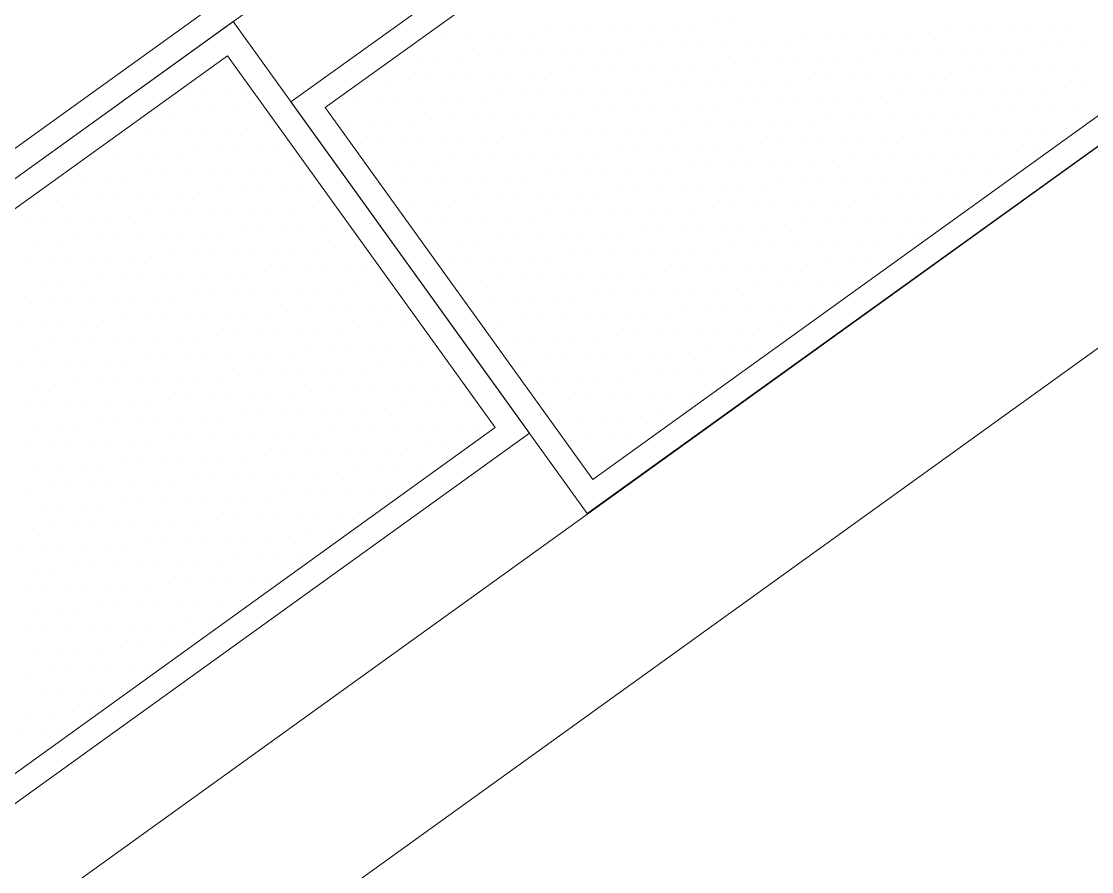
# Model space of a CAD drawing. Header units: centimetres. Extents: x -1487 to 7635, y -1892 to 2688.
# Drawn here: x 4031.5 to 4162.3, y 846.1 to 950 of the extents above; entities that cross this region are included whole.
import ezdxf

# ---------------------------------------------------------------- set-up
doc = ezdxf.new("R2010")
doc.units = ezdxf.units.CM
doc.layers.add('AA- arredo', color=8, linetype='Continuous', lineweight=18)

msp = doc.modelspace()

# ---------------------------------------------------------------- linework, layer by layer
at = {"layer": 'AA- arredo'}
for p, q in [((4263.2603, 1006.9256), (3913.2603, 754.9256)), ((4131.2623, 1006.9256), (3913.2603, 850.0278)), ((4136.398, 1006.9256), (3917.4477, 849.3453)), ((4157.1229, 1006.9256), (4064.4068, 940.1971)), ((4162.2586, 1006.9256), (4068.5942, 939.5146)), ((4100.624, 889.875), (4263.2603, 1006.9256)), ((4101.3065, 894.0624), (4258.1246, 1006.9256)), ((4263.2603, 982.2809), (3947.489, 754.9256)), ((4057.3349, 950.0232), (3917.4477, 849.3453)), ((4093.5521, 899.7011), (4057.3349, 950.0232)), ((4056.6524, 945.8358), (3921.6351, 848.6628)), ((4089.3647, 900.3836), (4056.6524, 945.8358)), ((4064.4068, 940.1971), (4100.624, 889.875)), ((4068.5942, 939.5146), (4101.3065, 894.0624)), ((3954.3474, 803.2106), (4089.3647, 900.3836)), ((3953.6649, 799.0232), (4093.5521, 899.7011))]:
    msp.add_line(p, q, dxfattribs=at)
at = {"layer": 'AA- arredo', "linetype": 'Continuous'}
for p, q in [((4113.5021, 949.6855), (4113.5021, 949.6855)), ((4115.9989, 949.8127), (4115.9989, 949.8127)), ((4118.4957, 949.9399), (4118.4957, 949.9399)), ((4088.5345, 948.4133), (4088.5345, 948.4133)), ((4091.0313, 948.5405), (4091.0313, 948.5405)), ((4093.528, 948.6677), (4093.528, 948.6677)), ((4096.0248, 948.7949), (4096.0248, 948.7949)), ((4098.5216, 948.9221), (4098.5216, 948.9221)), ((4101.0183, 949.0494), (4101.0183, 949.0494)), ((4103.5151, 949.1766), (4103.5151, 949.1766)), ((4106.0119, 949.3038), (4106.0119, 949.3038)), ((4108.5086, 949.431), (4108.5086, 949.431)), ((4111.0054, 949.5582), (4111.0054, 949.5582)), ((4137.3486, 948.3973), (4137.3486, 948.3973)), ((4139.8453, 948.5245), (4139.8453, 948.5245)), ((4142.3421, 948.6517), (4142.3421, 948.6517)), ((4144.8389, 948.779), (4144.8389, 948.779)), ((4147.3356, 948.9062), (4147.3356, 948.9062)), ((4149.8324, 949.0334), (4149.8324, 949.0334)), ((4152.3292, 949.1606), (4152.3292, 949.1606)), ((4154.8259, 949.2878), (4154.8259, 949.2878)), ((4157.3227, 949.4151), (4157.3227, 949.4151)), ((4159.8194, 949.5423), (4159.8194, 949.5423)), ((4081.0442, 948.0316), (4081.0442, 948.0316)), ((4083.541, 948.1588), (4083.541, 948.1588)), ((4086.0378, 948.286), (4086.0378, 948.286)), ((4109.8842, 946.9979), (4109.8842, 946.9979)), ((4112.381, 947.1251), (4112.381, 947.1251)), ((4114.8777, 947.2523), (4114.8777, 947.2523)), ((4117.3745, 947.3795), (4117.3745, 947.3795)), ((4119.8713, 947.5068), (4119.8713, 947.5068)), ((4122.368, 947.634), (4122.368, 947.634)), ((4124.8648, 947.7612), (4124.8648, 947.7612)), ((4127.3615, 947.8884), (4127.3615, 947.8884)), ((4129.8583, 948.0156), (4129.8583, 948.0156)), ((4132.3551, 948.1429), (4132.3551, 948.1429)), ((4134.8518, 948.2701), (4134.8518, 948.2701)), ((4161.195, 947.1091), (4161.195, 947.1091)), ((4084.9166, 945.7257), (4084.9166, 945.7257)), ((4087.4134, 945.8529), (4087.4134, 945.8529)), ((4089.9101, 945.9801), (4089.9101, 945.9801)), ((4092.4069, 946.1073), (4092.4069, 946.1073)), ((4094.9037, 946.2345), (4094.9037, 946.2345)), ((4097.4004, 946.3618), (4097.4004, 946.3618)), ((4099.8972, 946.489), (4099.8972, 946.489)), ((4102.3939, 946.6162), (4102.3939, 946.6162)), ((4104.8907, 946.7434), (4104.8907, 946.7434)), ((4107.3875, 946.8707), (4107.3875, 946.8707)), ((4133.7307, 945.7097), (4133.7307, 945.7097)), ((4136.2274, 945.8369), (4136.2274, 945.8369)), ((4138.7242, 945.9641), (4138.7242, 945.9641)), ((4141.2209, 946.0914), (4141.2209, 946.0914)), ((4143.7177, 946.2186), (4143.7177, 946.2186)), ((4146.2145, 946.3458), (4146.2145, 946.3458)), ((4148.7112, 946.473), (4148.7112, 946.473)), ((4151.208, 946.6003), (4151.208, 946.6003)), ((4153.7048, 946.7275), (4153.7048, 946.7275)), ((4156.2015, 946.8547), (4156.2015, 946.8547)), ((4158.6983, 946.9819), (4158.6983, 946.9819)), ((4077.4263, 945.344), (4077.4263, 945.344)), ((4079.9231, 945.4712), (4079.9231, 945.4712)), ((4082.4198, 945.5984), (4082.4198, 945.5984)), ((4108.7631, 944.4375), (4108.7631, 944.4375)), ((4111.2598, 944.5647), (4111.2598, 944.5647)), ((4113.7566, 944.6919), (4113.7566, 944.6919)), ((4116.2533, 944.8192), (4116.2533, 944.8192)), ((4118.7501, 944.9464), (4118.7501, 944.9464)), ((4121.2469, 945.0736), (4121.2469, 945.0736)), ((4123.7436, 945.2008), (4123.7436, 945.2008)), ((4126.2404, 945.328), (4126.2404, 945.328)), ((4128.7371, 945.4553), (4128.7371, 945.4553)), ((4131.2339, 945.5825), (4131.2339, 945.5825)), ((4157.5771, 944.4215), (4157.5771, 944.4215)), ((4160.0739, 944.5488), (4160.0739, 944.5488)), ((4054.9555, 944.199), (4054.9555, 944.199)), ((4057.4522, 944.3262), (4057.4522, 944.3262)), ((4083.7954, 943.1653), (4083.7954, 943.1653)), ((4086.2922, 943.2925), (4086.2922, 943.2925)), ((4088.789, 943.4197), (4088.789, 943.4197)), ((4091.2857, 943.547), (4091.2857, 943.547)), ((4093.7825, 943.6742), (4093.7825, 943.6742)), ((4096.2793, 943.8014), (4096.2793, 943.8014)), ((4098.776, 943.9286), (4098.776, 943.9286)), ((4101.2728, 944.0558), (4101.2728, 944.0558)), ((4103.7695, 944.1831), (4103.7695, 944.1831)), ((4106.2663, 944.3103), (4106.2663, 944.3103)), ((4132.6095, 943.1493), (4132.6095, 943.1493)), ((4135.1063, 943.2766), (4135.1063, 943.2766)), ((4137.603, 943.4038), (4137.603, 943.4038)), ((4140.0998, 943.531), (4140.0998, 943.531)), ((4142.5965, 943.6582), (4142.5965, 943.6582)), ((4145.0933, 943.7854), (4145.0933, 943.7854)), ((4147.5901, 943.9127), (4147.5901, 943.9127)), ((4150.0868, 944.0399), (4150.0868, 944.0399)), ((4152.5836, 944.1671), (4152.5836, 944.1671)), ((4155.0804, 944.2943), (4155.0804, 944.2943)), ((4056.3311, 941.7659), (4056.3311, 941.7659)), ((4058.8278, 941.8931), (4058.8278, 941.8931)), ((4073.8084, 942.6564), (4073.8084, 942.6564)), ((4076.3052, 942.7836), (4076.3052, 942.7836)), ((4078.8019, 942.9109), (4078.8019, 942.9109)), ((4081.2987, 943.0381), (4081.2987, 943.0381)), ((4107.6419, 941.8771), (4107.6419, 941.8771)), ((4110.1387, 942.0043), (4110.1387, 942.0043)), ((4112.6354, 942.1316), (4112.6354, 942.1316)), ((4115.1322, 942.2588), (4115.1322, 942.2588)), ((4117.6289, 942.386), (4117.6289, 942.386)), ((4120.1257, 942.5132), (4120.1257, 942.5132)), ((4122.6225, 942.6405), (4122.6225, 942.6405)), ((4125.1192, 942.7677), (4125.1192, 942.7677)), ((4127.616, 942.8949), (4127.616, 942.8949)), ((4130.1127, 943.0221), (4130.1127, 943.0221)), ((4156.456, 941.8612), (4156.456, 941.8612)), ((4158.9527, 941.9884), (4158.9527, 941.9884)), ((4161.4495, 942.1156), (4161.4495, 942.1156)), ((4051.3376, 941.5114), (4051.3376, 941.5114)), ((4053.8343, 941.6386), (4053.8343, 941.6386)), ((4080.1775, 940.4777), (4080.1775, 940.4777)), ((4082.6743, 940.6049), (4082.6743, 940.6049)), ((4085.171, 940.7321), (4085.171, 940.7321)), ((4087.6678, 940.8594), (4087.6678, 940.8594)), ((4090.1646, 940.9866), (4090.1646, 940.9866)), ((4092.6613, 941.1138), (4092.6613, 941.1138)), ((4095.1581, 941.241), (4095.1581, 941.241)), ((4097.6549, 941.3682), (4097.6549, 941.3682)), ((4100.1516, 941.4955), (4100.1516, 941.4955)), ((4102.6484, 941.6227), (4102.6484, 941.6227)), ((4105.1451, 941.7499), (4105.1451, 941.7499)), ((4128.9916, 940.4617), (4128.9916, 940.4617)), ((4131.4883, 940.589), (4131.4883, 940.589)), ((4133.9851, 940.7162), (4133.9851, 940.7162)), ((4136.4819, 940.8434), (4136.4819, 940.8434)), ((4138.9786, 940.9706), (4138.9786, 940.9706)), ((4141.4754, 941.0978), (4141.4754, 941.0978)), ((4143.9721, 941.2251), (4143.9721, 941.2251)), ((4146.4689, 941.3523), (4146.4689, 941.3523)), ((4148.9657, 941.4795), (4148.9657, 941.4795)), ((4151.4624, 941.6067), (4151.4624, 941.6067)), ((4153.9592, 941.7339), (4153.9592, 941.7339)), ((4055.2099, 939.2055), (4055.2099, 939.2055)), ((4057.7067, 939.3327), (4057.7067, 939.3327)), ((4060.2034, 939.4599), (4060.2034, 939.4599)), ((4070.1905, 939.9688), (4070.1905, 939.9688)), ((4072.6872, 940.096), (4072.6872, 940.096)), ((4075.184, 940.2233), (4075.184, 940.2233)), ((4077.6808, 940.3505), (4077.6808, 940.3505)), ((4104.024, 939.1895), (4104.024, 939.1895)), ((4106.5207, 939.3168), (4106.5207, 939.3168)), ((4109.0175, 939.444), (4109.0175, 939.444)), ((4111.5143, 939.5712), (4111.5143, 939.5712)), ((4114.011, 939.6984), (4114.011, 939.6984)), ((4116.5078, 939.8256), (4116.5078, 939.8256)), ((4119.0045, 939.9529), (4119.0045, 939.9529)), ((4121.5013, 940.0801), (4121.5013, 940.0801)), ((4123.9981, 940.2073), (4123.9981, 940.2073)), ((4126.4948, 940.3345), (4126.4948, 940.3345)), ((4152.838, 939.1736), (4152.838, 939.1736)), ((4155.3348, 939.3008), (4155.3348, 939.3008)), ((4157.8316, 939.428), (4157.8316, 939.428)), ((4160.3283, 939.5552), (4160.3283, 939.5552)), ((4047.7196, 938.8238), (4047.7196, 938.8238)), ((4050.2164, 938.9511), (4050.2164, 938.9511)), ((4052.7132, 939.0783), (4052.7132, 939.0783)), ((4079.0564, 937.9173), (4079.0564, 937.9173)), ((4081.5531, 938.0446), (4081.5531, 938.0446)), ((4084.0499, 938.1718), (4084.0499, 938.1718)), ((4086.5466, 938.299), (4086.5466, 938.299)), ((4089.0434, 938.4262), (4089.0434, 938.4262)), ((4091.5402, 938.5534), (4091.5402, 938.5534)), ((4094.0369, 938.6807), (4094.0369, 938.6807)), ((4096.5337, 938.8079), (4096.5337, 938.8079)), ((4099.0305, 938.9351), (4099.0305, 938.9351)), ((4101.5272, 939.0623), (4101.5272, 939.0623)), ((4127.8704, 937.9014), (4127.8704, 937.9014)), ((4130.3672, 938.0286), (4130.3672, 938.0286)), ((4132.8639, 938.1558), (4132.8639, 938.1558)), ((4135.3607, 938.283), (4135.3607, 938.283)), ((4137.8575, 938.4103), (4137.8575, 938.4103)), ((4140.3542, 938.5375), (4140.3542, 938.5375)), ((4142.851, 938.6647), (4142.851, 938.6647)), ((4145.3478, 938.7919), (4145.3478, 938.7919)), ((4147.8445, 938.9191), (4147.8445, 938.9191)), ((4150.3413, 939.0464), (4150.3413, 939.0464)), ((4054.0888, 936.6451), (4054.0888, 936.6451)), ((4056.5855, 936.7723), (4056.5855, 936.7723)), ((4059.0823, 936.8996), (4059.0823, 936.8996)), ((4061.579, 937.0268), (4061.579, 937.0268)), ((4071.5661, 937.5357), (4071.5661, 937.5357)), ((4074.0628, 937.6629), (4074.0628, 937.6629)), ((4076.5596, 937.7901), (4076.5596, 937.7901)), ((4102.9028, 936.6292), (4102.9028, 936.6292)), ((4105.3996, 936.7564), (4105.3996, 936.7564)), ((4107.8963, 936.8836), (4107.8963, 936.8836)), ((4110.3931, 937.0108), (4110.3931, 937.0108)), ((4112.8899, 937.138), (4112.8899, 937.138)), ((4115.3866, 937.2653), (4115.3866, 937.2653)), ((4117.8834, 937.3925), (4117.8834, 937.3925)), ((4120.3801, 937.5197), (4120.3801, 937.5197)), ((4122.8769, 937.6469), (4122.8769, 937.6469)), ((4125.3737, 937.7742), (4125.3737, 937.7742)), ((4151.7169, 936.6132), (4151.7169, 936.6132)), ((4154.2136, 936.7404), (4154.2136, 936.7404)), ((4156.7104, 936.8676), (4156.7104, 936.8676)), ((4159.2072, 936.9949), (4159.2072, 936.9949)), ((4044.1017, 936.1362), (4044.1017, 936.1362)), ((4046.5985, 936.2635), (4046.5985, 936.2635)), ((4049.0952, 936.3907), (4049.0952, 936.3907)), ((4051.592, 936.5179), (4051.592, 936.5179)), ((4075.4384, 935.2297), (4075.4384, 935.2297)), ((4077.9352, 935.357), (4077.9352, 935.357)), ((4080.432, 935.4842), (4080.432, 935.4842)), ((4082.9287, 935.6114), (4082.9287, 935.6114)), ((4085.4255, 935.7386), (4085.4255, 935.7386)), ((4087.9223, 935.8658), (4087.9223, 935.8658)), ((4090.419, 935.9931), (4090.419, 935.9931)), ((4092.9158, 936.1203), (4092.9158, 936.1203)), ((4095.4125, 936.2475), (4095.4125, 936.2475)), ((4097.9093, 936.3747), (4097.9093, 936.3747)), ((4100.4061, 936.5019), (4100.4061, 936.5019)), ((4126.7493, 935.341), (4126.7493, 935.341)), ((4129.246, 935.4682), (4129.246, 935.4682)), ((4131.7428, 935.5954), (4131.7428, 935.5954)), ((4134.2395, 935.7227), (4134.2395, 935.7227)), ((4136.7363, 935.8499), (4136.7363, 935.8499)), ((4139.2331, 935.9771), (4139.2331, 935.9771)), ((4141.7298, 936.1043), (4141.7298, 936.1043)), ((4144.2266, 936.2315), (4144.2266, 936.2315)), ((4146.7234, 936.3588), (4146.7234, 936.3588)), ((4149.2201, 936.486), (4149.2201, 936.486)), ((4050.4708, 933.9575), (4050.4708, 933.9575)), ((4052.9676, 934.0848), (4052.9676, 934.0848)), ((4055.4644, 934.212), (4055.4644, 934.212)), ((4057.9611, 934.3392), (4057.9611, 934.3392)), ((4060.4579, 934.4664), (4060.4579, 934.4664)), ((4062.9546, 934.5936), (4062.9546, 934.5936)), ((4072.9417, 935.1025), (4072.9417, 935.1025)), ((4099.2849, 933.9416), (4099.2849, 933.9416)), ((4101.7817, 934.0688), (4101.7817, 934.0688)), ((4104.2784, 934.196), (4104.2784, 934.196)), ((4106.7752, 934.3232), (4106.7752, 934.3232)), ((4109.2719, 934.4505), (4109.2719, 934.4505)), ((4111.7687, 934.5777), (4111.7687, 934.5777)), ((4114.2655, 934.7049), (4114.2655, 934.7049)), ((4116.7622, 934.8321), (4116.7622, 934.8321)), ((4119.259, 934.9593), (4119.259, 934.9593)), ((4121.7557, 935.0866), (4121.7557, 935.0866)), ((4124.2525, 935.2138), (4124.2525, 935.2138)), ((4148.099, 933.9256), (4148.099, 933.9256)), ((4150.5957, 934.0528), (4150.5957, 934.0528)), ((4153.0925, 934.1801), (4153.0925, 934.1801)), ((4155.5892, 934.3073), (4155.5892, 934.3073)), ((4040.4838, 933.4486), (4040.4838, 933.4486)), ((4042.9806, 933.5759), (4042.9806, 933.5759)), ((4045.4773, 933.7031), (4045.4773, 933.7031)), ((4047.9741, 933.8303), (4047.9741, 933.8303)), ((4074.3173, 932.6694), (4074.3173, 932.6694)), ((4076.814, 932.7966), (4076.814, 932.7966)), ((4079.3108, 932.9238), (4079.3108, 932.9238)), ((4081.8076, 933.051), (4081.8076, 933.051)), ((4084.3043, 933.1782), (4084.3043, 933.1782)), ((4086.8011, 933.3055), (4086.8011, 933.3055)), ((4089.2979, 933.4327), (4089.2979, 933.4327)), ((4091.7946, 933.5599), (4091.7946, 933.5599)), ((4094.2914, 933.6871), (4094.2914, 933.6871)), ((4096.7881, 933.8144), (4096.7881, 933.8144)), ((4123.1313, 932.6534), (4123.1313, 932.6534)), ((4125.6281, 932.7806), (4125.6281, 932.7806)), ((4128.1249, 932.9079), (4128.1249, 932.9079)), ((4130.6216, 933.0351), (4130.6216, 933.0351)), ((4133.1184, 933.1623), (4133.1184, 933.1623)), ((4135.6151, 933.2895), (4135.6151, 933.2895)), ((4138.1119, 933.4167), (4138.1119, 933.4167)), ((4140.6087, 933.544), (4140.6087, 933.544)), ((4143.1054, 933.6712), (4143.1054, 933.6712)), ((4145.6022, 933.7984), (4145.6022, 933.7984)), ((4049.3497, 931.3972), (4049.3497, 931.3972)), ((4051.8464, 931.5244), (4051.8464, 931.5244)), ((4054.3432, 931.6516), (4054.3432, 931.6516)), ((4056.84, 931.7788), (4056.84, 931.7788)), ((4059.3367, 931.906), (4059.3367, 931.906)), ((4061.8335, 932.0333), (4061.8335, 932.0333)), ((4064.3302, 932.1605), (4064.3302, 932.1605)), ((4098.1637, 931.3812), (4098.1637, 931.3812)), ((4100.6605, 931.5084), (4100.6605, 931.5084)), ((4103.1573, 931.6356), (4103.1573, 931.6356)), ((4105.654, 931.7629), (4105.654, 931.7629)), ((4108.1508, 931.8901), (4108.1508, 931.8901)), ((4110.6475, 932.0173), (4110.6475, 932.0173)), ((4113.1443, 932.1445), (4113.1443, 932.1445)), ((4115.6411, 932.2717), (4115.6411, 932.2717)), ((4118.1378, 932.399), (4118.1378, 932.399)), ((4120.6346, 932.5262), (4120.6346, 932.5262)), ((4146.9778, 931.3652), (4146.9778, 931.3652)), ((4149.4746, 931.4925), (4149.4746, 931.4925)), ((4151.9713, 931.6197), (4151.9713, 931.6197)), ((4036.8659, 930.7611), (4036.8659, 930.7611)), ((4039.3626, 930.8883), (4039.3626, 930.8883)), ((4041.8594, 931.0155), (4041.8594, 931.0155)), ((4044.3562, 931.1427), (4044.3562, 931.1427)), ((4046.8529, 931.2699), (4046.8529, 931.2699)), ((4075.6929, 930.2362), (4075.6929, 930.2362)), ((4078.1896, 930.3634), (4078.1896, 930.3634)), ((4080.6864, 930.4907), (4080.6864, 930.4907)), ((4083.1832, 930.6179), (4083.1832, 930.6179)), ((4085.6799, 930.7451), (4085.6799, 930.7451)), ((4088.1767, 930.8723), (4088.1767, 930.8723)), ((4090.6735, 930.9995), (4090.6735, 930.9995)), ((4093.1702, 931.1268), (4093.1702, 931.1268)), ((4095.667, 931.254), (4095.667, 931.254)), ((4122.0102, 930.093), (4122.0102, 930.093)), ((4124.5069, 930.2203), (4124.5069, 930.2203)), ((4127.0037, 930.3475), (4127.0037, 930.3475)), ((4129.5005, 930.4747), (4129.5005, 930.4747)), ((4131.9972, 930.6019), (4131.9972, 930.6019)), ((4134.494, 930.7291), (4134.494, 930.7291)), ((4136.9907, 930.8564), (4136.9907, 930.8564)), ((4139.4875, 930.9836), (4139.4875, 930.9836)), ((4141.9843, 931.1108), (4141.9843, 931.1108)), ((4144.481, 931.238), (4144.481, 931.238)), ((4045.7318, 928.7096), (4045.7318, 928.7096)), ((4048.2285, 928.8368), (4048.2285, 928.8368)), ((4050.7253, 928.964), (4050.7253, 928.964)), ((4053.222, 929.0912), (4053.222, 929.0912)), ((4055.7188, 929.2185), (4055.7188, 929.2185)), ((4058.2156, 929.3457), (4058.2156, 929.3457)), ((4060.7123, 929.4729), (4060.7123, 929.4729)), ((4063.2091, 929.6001), (4063.2091, 929.6001)), ((4065.7058, 929.7273), (4065.7058, 929.7273)), ((4094.5458, 928.6936), (4094.5458, 928.6936)), ((4097.0426, 928.8208), (4097.0426, 928.8208)), ((4099.5393, 928.9481), (4099.5393, 928.9481)), ((4102.0361, 929.0753), (4102.0361, 929.0753)), ((4104.5329, 929.2025), (4104.5329, 929.2025)), ((4107.0296, 929.3297), (4107.0296, 929.3297)), ((4109.5264, 929.4569), (4109.5264, 929.4569)), ((4112.0231, 929.5842), (4112.0231, 929.5842)), ((4114.5199, 929.7114), (4114.5199, 929.7114)), ((4117.0167, 929.8386), (4117.0167, 929.8386)), ((4119.5134, 929.9658), (4119.5134, 929.9658)), ((4145.8566, 928.8049), (4145.8566, 928.8049)), ((4148.3534, 928.9321), (4148.3534, 928.9321)), ((4033.248, 928.0735), (4033.248, 928.0735)), ((4035.7447, 928.2007), (4035.7447, 928.2007)), ((4038.2415, 928.3279), (4038.2415, 928.3279)), ((4040.7382, 928.4551), (4040.7382, 928.4551)), ((4043.235, 928.5823), (4043.235, 928.5823)), ((4069.5782, 927.4214), (4069.5782, 927.4214)), ((4077.0685, 927.8031), (4077.0685, 927.8031)), ((4079.5652, 927.9303), (4079.5652, 927.9303)), ((4082.062, 928.0575), (4082.062, 928.0575)), ((4084.5588, 928.1847), (4084.5588, 928.1847)), ((4087.0555, 928.3119), (4087.0555, 928.3119)), ((4089.5523, 928.4392), (4089.5523, 928.4392)), ((4092.0491, 928.5664), (4092.0491, 928.5664)), ((4118.3923, 927.4054), (4118.3923, 927.4054)), ((4120.889, 927.5327), (4120.889, 927.5327)), ((4123.3858, 927.6599), (4123.3858, 927.6599)), ((4125.8825, 927.7871), (4125.8825, 927.7871)), ((4128.3793, 927.9143), (4128.3793, 927.9143)), ((4130.8761, 928.0415), (4130.8761, 928.0415)), ((4133.3728, 928.1688), (4133.3728, 928.1688)), ((4135.8696, 928.296), (4135.8696, 928.296)), ((4138.3664, 928.4232), (4138.3664, 928.4232)), ((4140.8631, 928.5504), (4140.8631, 928.5504)), ((4143.3599, 928.6777), (4143.3599, 928.6777)), ((4044.6106, 926.1492), (4044.6106, 926.1492)), ((4047.1074, 926.2764), (4047.1074, 926.2764)), ((4049.6041, 926.4036), (4049.6041, 926.4036)), ((4052.1009, 926.5309), (4052.1009, 926.5309)), ((4054.5976, 926.6581), (4054.5976, 926.6581)), ((4057.0944, 926.7853), (4057.0944, 926.7853)), ((4059.5912, 926.9125), (4059.5912, 926.9125)), ((4062.0879, 927.0397), (4062.0879, 927.0397)), ((4064.5847, 927.167), (4064.5847, 927.167)), ((4067.0814, 927.2942), (4067.0814, 927.2942)), ((4093.4247, 926.1332), (4093.4247, 926.1332)), ((4095.9214, 926.2605), (4095.9214, 926.2605)), ((4098.4182, 926.3877), (4098.4182, 926.3877)), ((4100.9149, 926.5149), (4100.9149, 926.5149)), ((4103.4117, 926.6421), (4103.4117, 926.6421)), ((4105.9085, 926.7693), (4105.9085, 926.7693)), ((4108.4052, 926.8966), (4108.4052, 926.8966)), ((4110.902, 927.0238), (4110.902, 927.0238)), ((4113.3987, 927.151), (4113.3987, 927.151)), ((4115.8955, 927.2782), (4115.8955, 927.2782)), ((4142.2387, 926.1173), (4142.2387, 926.1173)), ((4144.7355, 926.2445), (4144.7355, 926.2445)), ((4032.1268, 925.5131), (4032.1268, 925.5131)), ((4034.6236, 925.6403), (4034.6236, 925.6403)), ((4037.1203, 925.7675), (4037.1203, 925.7675)), ((4039.6171, 925.8948), (4039.6171, 925.8948)), ((4042.1138, 926.022), (4042.1138, 926.022)), ((4068.457, 924.861), (4068.457, 924.861)), ((4070.9538, 924.9883), (4070.9538, 924.9883)), ((4080.9409, 925.4971), (4080.9409, 925.4971)), ((4083.4376, 925.6244), (4083.4376, 925.6244)), ((4085.9344, 925.7516), (4085.9344, 925.7516)), ((4088.4311, 925.8788), (4088.4311, 925.8788)), ((4090.9279, 926.006), (4090.9279, 926.006)), ((4117.2711, 924.8451), (4117.2711, 924.8451)), ((4119.7679, 924.9723), (4119.7679, 924.9723)), ((4122.2646, 925.0995), (4122.2646, 925.0995)), ((4124.7614, 925.2267), (4124.7614, 925.2267)), ((4127.2581, 925.354), (4127.2581, 925.354)), ((4129.7549, 925.4812), (4129.7549, 925.4812)), ((4132.2517, 925.6084), (4132.2517, 925.6084)), ((4134.7484, 925.7356), (4134.7484, 925.7356)), ((4137.2452, 925.8628), (4137.2452, 925.8628)), ((4139.742, 925.9901), (4139.742, 925.9901)), ((4040.9927, 923.4616), (4040.9927, 923.4616)), ((4043.4894, 923.5888), (4043.4894, 923.5888)), ((4045.9862, 923.716), (4045.9862, 923.716)), ((4048.483, 923.8433), (4048.483, 923.8433)), ((4050.9797, 923.9705), (4050.9797, 923.9705)), ((4053.4765, 924.0977), (4053.4765, 924.0977)), ((4055.9732, 924.2249), (4055.9732, 924.2249)), ((4058.47, 924.3522), (4058.47, 924.3522)), ((4060.9668, 924.4794), (4060.9668, 924.4794)), ((4063.4635, 924.6066), (4063.4635, 924.6066)), ((4065.9603, 924.7338), (4065.9603, 924.7338)), ((4092.3035, 923.5729), (4092.3035, 923.5729)), ((4094.8003, 923.7001), (4094.8003, 923.7001)), ((4097.297, 923.8273), (4097.297, 923.8273)), ((4099.7938, 923.9545), (4099.7938, 923.9545)), ((4102.2905, 924.0818), (4102.2905, 924.0818)), ((4104.7873, 924.209), (4104.7873, 924.209)), ((4107.2841, 924.3362), (4107.2841, 924.3362)), ((4109.7808, 924.4634), (4109.7808, 924.4634)), ((4112.2776, 924.5906), (4112.2776, 924.5906)), ((4114.7743, 924.7179), (4114.7743, 924.7179)), ((4141.1176, 923.5569), (4141.1176, 923.5569)), ((4033.5024, 923.0799), (4033.5024, 923.0799)), ((4035.9992, 923.2072), (4035.9992, 923.2072)), ((4038.4959, 923.3344), (4038.4959, 923.3344)), ((4064.8391, 922.1734), (4064.8391, 922.1734)), ((4067.3359, 922.3007), (4067.3359, 922.3007)), ((4069.8326, 922.4279), (4069.8326, 922.4279)), ((4072.3294, 922.5551), (4072.3294, 922.5551)), ((4082.3165, 923.064), (4082.3165, 923.064)), ((4084.8132, 923.1912), (4084.8132, 923.1912)), ((4087.31, 923.3184), (4087.31, 923.3184)), ((4089.8067, 923.4456), (4089.8067, 923.4456)), ((4113.6532, 922.1575), (4113.6532, 922.1575)), ((4116.1499, 922.2847), (4116.1499, 922.2847)), ((4118.6467, 922.4119), (4118.6467, 922.4119)), ((4121.1435, 922.5391), (4121.1435, 922.5391)), ((4123.6402, 922.6664), (4123.6402, 922.6664)), ((4126.137, 922.7936), (4126.137, 922.7936)), ((4128.6337, 922.9208), (4128.6337, 922.9208)), ((4131.1305, 923.048), (4131.1305, 923.048)), ((4133.6273, 923.1752), (4133.6273, 923.1752)), ((4136.124, 923.3025), (4136.124, 923.3025)), ((4138.6208, 923.4297), (4138.6208, 923.4297)), ((4039.8715, 920.9012), (4039.8715, 920.9012)), ((4042.3683, 921.0285), (4042.3683, 921.0285)), ((4044.865, 921.1557), (4044.865, 921.1557)), ((4047.3618, 921.2829), (4047.3618, 921.2829)), ((4049.8586, 921.4101), (4049.8586, 921.4101)), ((4052.3553, 921.5373), (4052.3553, 921.5373)), ((4054.8521, 921.6646), (4054.8521, 921.6646)), ((4057.3488, 921.7918), (4057.3488, 921.7918)), ((4059.8456, 921.919), (4059.8456, 921.919)), ((4062.3424, 922.0462), (4062.3424, 922.0462)), ((4088.6856, 920.8853), (4088.6856, 920.8853)), ((4091.1823, 921.0125), (4091.1823, 921.0125)), ((4093.6791, 921.1397), (4093.6791, 921.1397)), ((4096.1759, 921.2669), (4096.1759, 921.2669)), ((4098.6726, 921.3942), (4098.6726, 921.3942)), ((4101.1694, 921.5214), (4101.1694, 921.5214)), ((4103.6661, 921.6486), (4103.6661, 921.6486)), ((4106.1629, 921.7758), (4106.1629, 921.7758)), ((4108.6597, 921.903), (4108.6597, 921.903)), ((4111.1564, 922.0303), (4111.1564, 922.0303)), ((4137.4996, 920.8693), (4137.4996, 920.8693)), ((4032.3812, 920.5196), (4032.3812, 920.5196)), ((4034.878, 920.6468), (4034.878, 920.6468)), ((4037.3748, 920.774), (4037.3748, 920.774)), ((4063.718, 919.6131), (4063.718, 919.6131)), ((4066.2147, 919.7403), (4066.2147, 919.7403)), ((4068.7115, 919.8675), (4068.7115, 919.8675)), ((4071.2082, 919.9947), (4071.2082, 919.9947)), ((4073.705, 920.122), (4073.705, 920.122)), ((4083.6921, 920.6308), (4083.6921, 920.6308)), ((4086.1888, 920.7581), (4086.1888, 920.7581)), ((4112.532, 919.5971), (4112.532, 919.5971)), ((4115.0288, 919.7243), (4115.0288, 919.7243)), ((4117.5255, 919.8516), (4117.5255, 919.8516)), ((4120.0223, 919.9788), (4120.0223, 919.9788)), ((4122.5191, 920.106), (4122.5191, 920.106)), ((4125.0158, 920.2332), (4125.0158, 920.2332)), ((4127.5126, 920.3604), (4127.5126, 920.3604)), ((4130.0093, 920.4877), (4130.0093, 920.4877)), ((4132.5061, 920.6149), (4132.5061, 920.6149)), ((4135.0029, 920.7421), (4135.0029, 920.7421)), ((4038.7504, 918.3409), (4038.7504, 918.3409)), ((4041.2471, 918.4681), (4041.2471, 918.4681)), ((4043.7439, 918.5953), (4043.7439, 918.5953)), ((4046.2406, 918.7225), (4046.2406, 918.7225)), ((4048.7374, 918.8497), (4048.7374, 918.8497)), ((4051.2342, 918.977), (4051.2342, 918.977)), ((4053.7309, 919.1042), (4053.7309, 919.1042)), ((4056.2277, 919.2314), (4056.2277, 919.2314)), ((4058.7244, 919.3586), (4058.7244, 919.3586)), ((4061.2212, 919.4858), (4061.2212, 919.4858)), ((4087.5644, 918.3249), (4087.5644, 918.3249)), ((4090.0612, 918.4521), (4090.0612, 918.4521)), ((4092.5579, 918.5793), (4092.5579, 918.5793)), ((4095.0547, 918.7066), (4095.0547, 918.7066)), ((4097.5515, 918.8338), (4097.5515, 918.8338)), ((4100.0482, 918.961), (4100.0482, 918.961)), ((4102.545, 919.0882), (4102.545, 919.0882)), ((4105.0417, 919.2154), (4105.0417, 919.2154)), ((4107.5385, 919.3427), (4107.5385, 919.3427)), ((4110.0353, 919.4699), (4110.0353, 919.4699)), ((4033.7568, 918.0864), (4033.7568, 918.0864)), ((4036.2536, 918.2136), (4036.2536, 918.2136)), ((4060.1, 916.9255), (4060.1, 916.9255)), ((4062.5968, 917.0527), (4062.5968, 917.0527)), ((4065.0936, 917.1799), (4065.0936, 917.1799)), ((4067.5903, 917.3071), (4067.5903, 917.3071)), ((4070.0871, 917.4344), (4070.0871, 917.4344)), ((4072.5838, 917.5616), (4072.5838, 917.5616)), ((4075.0806, 917.6888), (4075.0806, 917.6888)), ((4085.0677, 918.1977), (4085.0677, 918.1977)), ((4111.4109, 917.0367), (4111.4109, 917.0367)), ((4113.9076, 917.164), (4113.9076, 917.164)), ((4116.4044, 917.2912), (4116.4044, 917.2912)), ((4118.9011, 917.4184), (4118.9011, 917.4184)), ((4121.3979, 917.5456), (4121.3979, 917.5456)), ((4123.8947, 917.6728), (4123.8947, 917.6728)), ((4126.3914, 917.8001), (4126.3914, 917.8001)), ((4128.8882, 917.9273), (4128.8882, 917.9273)), ((4131.385, 918.0545), (4131.385, 918.0545)), ((4133.8817, 918.1817), (4133.8817, 918.1817)), ((4035.1324, 915.6533), (4035.1324, 915.6533)), ((4037.6292, 915.7805), (4037.6292, 915.7805)), ((4040.126, 915.9077), (4040.126, 915.9077)), ((4042.6227, 916.0349), (4042.6227, 916.0349)), ((4045.1195, 916.1622), (4045.1195, 916.1622)), ((4047.6162, 916.2894), (4047.6162, 916.2894)), ((4050.113, 916.4166), (4050.113, 916.4166)), ((4052.6098, 916.5438), (4052.6098, 916.5438)), ((4055.1065, 916.671), (4055.1065, 916.671)), ((4057.6033, 916.7983), (4057.6033, 916.7983)), ((4086.4433, 915.7645), (4086.4433, 915.7645)), ((4088.94, 915.8918), (4088.94, 915.8918)), ((4091.4368, 916.019), (4091.4368, 916.019)), ((4093.9335, 916.1462), (4093.9335, 916.1462)), ((4096.4303, 916.2734), (4096.4303, 916.2734)), ((4098.9271, 916.4006), (4098.9271, 916.4006)), ((4101.4238, 916.5279), (4101.4238, 916.5279)), ((4103.9206, 916.6551), (4103.9206, 916.6551)), ((4106.4173, 916.7823), (4106.4173, 916.7823)), ((4108.9141, 916.9095), (4108.9141, 916.9095)), ((4032.6357, 915.5261), (4032.6357, 915.5261)), ((4058.9789, 914.3651), (4058.9789, 914.3651)), ((4061.4756, 914.4923), (4061.4756, 914.4923)), ((4063.9724, 914.6195), (4063.9724, 914.6195)), ((4066.4692, 914.7468), (4066.4692, 914.7468)), ((4068.9659, 914.874), (4068.9659, 914.874)), ((4071.4627, 915.0012), (4071.4627, 915.0012)), ((4073.9595, 915.1284), (4073.9595, 915.1284)), ((4076.4562, 915.2557), (4076.4562, 915.2557)), ((4107.7929, 914.3491), (4107.7929, 914.3491)), ((4110.2897, 914.4764), (4110.2897, 914.4764)), ((4112.7865, 914.6036), (4112.7865, 914.6036)), ((4115.2832, 914.7308), (4115.2832, 914.7308)), ((4117.78, 914.858), (4117.78, 914.858)), ((4120.2767, 914.9853), (4120.2767, 914.9853)), ((4122.7735, 915.1125), (4122.7735, 915.1125)), ((4125.2703, 915.2397), (4125.2703, 915.2397)), ((4127.767, 915.3669), (4127.767, 915.3669)), ((4130.2638, 915.4941), (4130.2638, 915.4941)), ((4034.0113, 913.0929), (4034.0113, 913.0929)), ((4036.508, 913.2201), (4036.508, 913.2201)), ((4039.0048, 913.3473), (4039.0048, 913.3473)), ((4041.5016, 913.4746), (4041.5016, 913.4746)), ((4043.9983, 913.6018), (4043.9983, 913.6018)), ((4046.4951, 913.729), (4046.4951, 913.729)), ((4048.9918, 913.8562), (4048.9918, 913.8562)), ((4051.4886, 913.9834), (4051.4886, 913.9834)), ((4053.9854, 914.1107), (4053.9854, 914.1107)), ((4056.4821, 914.2379), (4056.4821, 914.2379)), ((4087.8189, 913.3314), (4087.8189, 913.3314)), ((4090.3156, 913.4586), (4090.3156, 913.4586)), ((4092.8124, 913.5858), (4092.8124, 913.5858)), ((4095.3091, 913.713), (4095.3091, 913.713)), ((4097.8059, 913.8403), (4097.8059, 913.8403)), ((4100.3027, 913.9675), (4100.3027, 913.9675)), ((4102.7994, 914.0947), (4102.7994, 914.0947)), ((4105.2962, 914.2219), (4105.2962, 914.2219)), ((4031.5145, 912.9657), (4031.5145, 912.9657)), ((4057.8577, 911.8047), (4057.8577, 911.8047)), ((4060.3545, 911.932), (4060.3545, 911.932)), ((4062.8512, 912.0592), (4062.8512, 912.0592)), ((4065.348, 912.1864), (4065.348, 912.1864)), ((4067.8448, 912.3136), (4067.8448, 912.3136)), ((4070.3415, 912.4408), (4070.3415, 912.4408)), ((4072.8383, 912.5681), (4072.8383, 912.5681)), ((4075.3351, 912.6953), (4075.3351, 912.6953)), ((4077.8318, 912.8225), (4077.8318, 912.8225)), ((4106.6718, 911.7888), (4106.6718, 911.7888)), ((4109.1685, 911.916), (4109.1685, 911.916)), ((4111.6653, 912.0432), (4111.6653, 912.0432)), ((4114.1621, 912.1704), (4114.1621, 912.1704)), ((4116.6588, 912.2977), (4116.6588, 912.2977)), ((4119.1556, 912.4249), (4119.1556, 912.4249)), ((4121.6523, 912.5521), (4121.6523, 912.5521)), ((4124.1491, 912.6793), (4124.1491, 912.6793)), ((4126.6459, 912.8065), (4126.6459, 912.8065)), ((4032.8901, 910.5325), (4032.8901, 910.5325)), ((4035.3869, 910.6597), (4035.3869, 910.6597)), ((4037.8836, 910.787), (4037.8836, 910.787)), ((4040.3804, 910.9142), (4040.3804, 910.9142)), ((4042.8772, 911.0414), (4042.8772, 911.0414)), ((4045.3739, 911.1686), (4045.3739, 911.1686)), ((4047.8707, 911.2959), (4047.8707, 911.2959)), ((4050.3674, 911.4231), (4050.3674, 911.4231)), ((4052.8642, 911.5503), (4052.8642, 911.5503)), ((4055.361, 911.6775), (4055.361, 911.6775)), ((4079.2074, 910.3894), (4079.2074, 910.3894)), ((4081.7042, 910.5166), (4081.7042, 910.5166)), ((4089.1945, 910.8982), (4089.1945, 910.8982)), ((4091.6912, 911.0255), (4091.6912, 911.0255)), ((4094.188, 911.1527), (4094.188, 911.1527)), ((4096.6847, 911.2799), (4096.6847, 911.2799)), ((4099.1815, 911.4071), (4099.1815, 911.4071)), ((4101.6783, 911.5343), (4101.6783, 911.5343)), ((4104.175, 911.6616), (4104.175, 911.6616)), ((4054.2398, 909.1171), (4054.2398, 909.1171)), ((4056.7366, 909.2444), (4056.7366, 909.2444)), ((4059.2333, 909.3716), (4059.2333, 909.3716)), ((4061.7301, 909.4988), (4061.7301, 909.4988)), ((4064.2268, 909.626), (4064.2268, 909.626)), ((4066.7236, 909.7532), (4066.7236, 909.7532)), ((4069.2204, 909.8805), (4069.2204, 909.8805)), ((4071.7171, 910.0077), (4071.7171, 910.0077)), ((4074.2139, 910.1349), (4074.2139, 910.1349)), ((4076.7107, 910.2621), (4076.7107, 910.2621)), ((4103.0539, 909.1012), (4103.0539, 909.1012)), ((4105.5506, 909.2284), (4105.5506, 909.2284)), ((4108.0474, 909.3556), (4108.0474, 909.3556)), ((4110.5441, 909.4828), (4110.5441, 909.4828)), ((4113.0409, 909.6101), (4113.0409, 909.6101)), ((4115.5377, 909.7373), (4115.5377, 909.7373)), ((4118.0344, 909.8645), (4118.0344, 909.8645)), ((4120.5312, 909.9917), (4120.5312, 909.9917)), ((4123.0279, 910.119), (4123.0279, 910.119)), ((4031.769, 907.9722), (4031.769, 907.9722)), ((4034.2657, 908.0994), (4034.2657, 908.0994)), ((4036.7625, 908.2266), (4036.7625, 908.2266)), ((4039.2592, 908.3538), (4039.2592, 908.3538)), ((4041.756, 908.481), (4041.756, 908.481)), ((4044.2528, 908.6083), (4044.2528, 908.6083)), ((4046.7495, 908.7355), (4046.7495, 908.7355)), ((4049.2463, 908.8627), (4049.2463, 908.8627)), ((4051.743, 908.9899), (4051.743, 908.9899)), ((4078.0863, 907.829), (4078.0863, 907.829)), ((4080.583, 907.9562), (4080.583, 907.9562)), ((4083.0798, 908.0834), (4083.0798, 908.0834)), ((4093.0668, 908.5923), (4093.0668, 908.5923)), ((4095.5636, 908.7195), (4095.5636, 908.7195)), ((4098.0603, 908.8467), (4098.0603, 908.8467)), ((4100.5571, 908.974), (4100.5571, 908.974)), ((4053.1186, 906.5568), (4053.1186, 906.5568)), ((4055.6154, 906.684), (4055.6154, 906.684)), ((4058.1122, 906.8112), (4058.1122, 906.8112)), ((4060.6089, 906.9384), (4060.6089, 906.9384)), ((4063.1057, 907.0657), (4063.1057, 907.0657)), ((4065.6024, 907.1929), (4065.6024, 907.1929)), ((4068.0992, 907.3201), (4068.0992, 907.3201)), ((4070.596, 907.4473), (4070.596, 907.4473)), ((4073.0927, 907.5745), (4073.0927, 907.5745)), ((4075.5895, 907.7018), (4075.5895, 907.7018)), ((4101.9327, 906.5408), (4101.9327, 906.5408)), ((4104.4295, 906.668), (4104.4295, 906.668)), ((4106.9262, 906.7953), (4106.9262, 906.7953)), ((4109.423, 906.9225), (4109.423, 906.9225)), ((4111.9197, 907.0497), (4111.9197, 907.0497)), ((4114.4165, 907.1769), (4114.4165, 907.1769)), ((4116.9133, 907.3041), (4116.9133, 907.3041)), ((4119.41, 907.4314), (4119.41, 907.4314)), ((4033.1446, 905.539), (4033.1446, 905.539)), ((4035.6413, 905.6662), (4035.6413, 905.6662)), ((4038.1381, 905.7934), (4038.1381, 905.7934)), ((4040.6348, 905.9207), (4040.6348, 905.9207)), ((4043.1316, 906.0479), (4043.1316, 906.0479)), ((4045.6284, 906.1751), (4045.6284, 906.1751)), ((4048.1251, 906.3023), (4048.1251, 906.3023)), ((4050.6219, 906.4296), (4050.6219, 906.4296)), ((4074.4683, 905.1414), (4074.4683, 905.1414)), ((4076.9651, 905.2686), (4076.9651, 905.2686)), ((4079.4619, 905.3958), (4079.4619, 905.3958)), ((4081.9586, 905.523), (4081.9586, 905.523)), ((4084.4554, 905.6503), (4084.4554, 905.6503)), ((4094.4424, 906.1592), (4094.4424, 906.1592)), ((4096.9392, 906.2864), (4096.9392, 906.2864)), ((4099.4359, 906.4136), (4099.4359, 906.4136)), ((4049.5007, 903.8692), (4049.5007, 903.8692)), ((4051.9975, 903.9964), (4051.9975, 903.9964)), ((4054.4942, 904.1236), (4054.4942, 904.1236)), ((4056.991, 904.2508), (4056.991, 904.2508)), ((4059.4878, 904.3781), (4059.4878, 904.3781)), ((4061.9845, 904.5053), (4061.9845, 904.5053)), ((4064.4813, 904.6325), (4064.4813, 904.6325)), ((4066.978, 904.7597), (4066.978, 904.7597)), ((4069.4748, 904.8869), (4069.4748, 904.8869)), ((4071.9716, 905.0142), (4071.9716, 905.0142)), ((4098.3148, 903.8532), (4098.3148, 903.8532)), ((4100.8115, 903.9804), (4100.8115, 903.9804)), ((4103.3083, 904.1077), (4103.3083, 904.1077)), ((4105.8051, 904.2349), (4105.8051, 904.2349)), ((4108.3018, 904.3621), (4108.3018, 904.3621)), ((4110.7986, 904.4893), (4110.7986, 904.4893)), ((4113.2953, 904.6165), (4113.2953, 904.6165)), ((4115.7921, 904.7438), (4115.7921, 904.7438)), ((4032.0234, 902.9786), (4032.0234, 902.9786)), ((4034.5202, 903.1059), (4034.5202, 903.1059)), ((4037.0169, 903.2331), (4037.0169, 903.2331)), ((4039.5137, 903.3603), (4039.5137, 903.3603)), ((4042.0104, 903.4875), (4042.0104, 903.4875)), ((4044.5072, 903.6147), (4044.5072, 903.6147)), ((4047.004, 903.742), (4047.004, 903.742)), ((4073.3472, 902.581), (4073.3472, 902.581)), ((4075.8439, 902.7082), (4075.8439, 902.7082)), ((4078.3407, 902.8355), (4078.3407, 902.8355)), ((4080.8375, 902.9627), (4080.8375, 902.9627)), ((4083.3342, 903.0899), (4083.3342, 903.0899)), ((4085.831, 903.2171), (4085.831, 903.2171)), ((4095.818, 903.726), (4095.818, 903.726)), ((4048.3796, 901.3088), (4048.3796, 901.3088)), ((4050.8763, 901.436), (4050.8763, 901.436)), ((4053.3731, 901.5633), (4053.3731, 901.5633)), ((4055.8698, 901.6905), (4055.8698, 901.6905)), ((4058.3666, 901.8177), (4058.3666, 901.8177)), ((4060.8634, 901.9449), (4060.8634, 901.9449)), ((4063.3601, 902.0721), (4063.3601, 902.0721)), ((4065.8569, 902.1994), (4065.8569, 902.1994)), ((4068.3537, 902.3266), (4068.3537, 902.3266)), ((4070.8504, 902.4538), (4070.8504, 902.4538)), ((4097.1936, 901.2929), (4097.1936, 901.2929)), ((4099.6904, 901.4201), (4099.6904, 901.4201)), ((4102.1871, 901.5473), (4102.1871, 901.5473)), ((4104.6839, 901.6745), (4104.6839, 901.6745)), ((4107.1807, 901.8017), (4107.1807, 901.8017)), ((4109.6774, 901.929), (4109.6774, 901.929)), ((4112.1742, 902.0562), (4112.1742, 902.0562)), ((4033.399, 900.5455), (4033.399, 900.5455)), ((4035.8958, 900.6727), (4035.8958, 900.6727)), ((4038.3925, 900.7999), (4038.3925, 900.7999)), ((4040.8893, 900.9271), (4040.8893, 900.9271)), ((4043.386, 901.0544), (4043.386, 901.0544)), ((4045.8828, 901.1816), (4045.8828, 901.1816)), ((4072.226, 900.0206), (4072.226, 900.0206)), ((4074.7228, 900.1479), (4074.7228, 900.1479)), ((4077.2195, 900.2751), (4077.2195, 900.2751)), ((4079.7163, 900.4023), (4079.7163, 900.4023)), ((4082.2131, 900.5295), (4082.2131, 900.5295)), ((4084.7098, 900.6567), (4084.7098, 900.6567)), ((4087.2066, 900.784), (4087.2066, 900.784)), ((4044.7616, 898.6212), (4044.7616, 898.6212)), ((4047.2584, 898.7484), (4047.2584, 898.7484)), ((4049.7552, 898.8757), (4049.7552, 898.8757)), ((4052.2519, 899.0029), (4052.2519, 899.0029)), ((4054.7487, 899.1301), (4054.7487, 899.1301)), ((4057.2454, 899.2573), (4057.2454, 899.2573)), ((4059.7422, 899.3845), (4059.7422, 899.3845)), ((4062.239, 899.5118), (4062.239, 899.5118)), ((4064.7357, 899.639), (4064.7357, 899.639)), ((4067.2325, 899.7662), (4067.2325, 899.7662)), ((4069.7293, 899.8934), (4069.7293, 899.8934)), ((4098.5692, 898.8597), (4098.5692, 898.8597)), ((4101.066, 898.9869), (4101.066, 898.9869)), ((4103.5627, 899.1141), (4103.5627, 899.1141)), ((4106.0595, 899.2414), (4106.0595, 899.2414)), ((4108.5563, 899.3686), (4108.5563, 899.3686)), ((4032.2778, 897.9851), (4032.2778, 897.9851)), ((4034.7746, 898.1123), (4034.7746, 898.1123)), ((4037.2714, 898.2396), (4037.2714, 898.2396)), ((4039.7681, 898.3668), (4039.7681, 898.3668)), ((4042.2649, 898.494), (4042.2649, 898.494)), ((4068.6081, 897.3331), (4068.6081, 897.3331)), ((4071.1049, 897.4603), (4071.1049, 897.4603)), ((4073.6016, 897.5875), (4073.6016, 897.5875)), ((4076.0984, 897.7147), (4076.0984, 897.7147)), ((4078.5951, 897.8419), (4078.5951, 897.8419)), ((4081.0919, 897.9692), (4081.0919, 897.9692)), ((4083.5887, 898.0964), (4083.5887, 898.0964)), ((4086.0854, 898.2236), (4086.0854, 898.2236)), ((4043.6405, 896.0608), (4043.6405, 896.0608)), ((4046.1372, 896.1881), (4046.1372, 896.1881)), ((4048.634, 896.3153), (4048.634, 896.3153)), ((4051.1308, 896.4425), (4051.1308, 896.4425)), ((4053.6275, 896.5697), (4053.6275, 896.5697)), ((4056.1243, 896.6969), (4056.1243, 896.6969)), ((4058.621, 896.8242), (4058.621, 896.8242)), ((4061.1178, 896.9514), (4061.1178, 896.9514)), ((4063.6146, 897.0786), (4063.6146, 897.0786)), ((4066.1113, 897.2058), (4066.1113, 897.2058)), ((4099.9448, 896.4266), (4099.9448, 896.4266)), ((4102.4416, 896.5538), (4102.4416, 896.5538)), ((4104.9383, 896.681), (4104.9383, 896.681)), ((4033.6534, 895.552), (4033.6534, 895.552)), ((4036.1502, 895.6792), (4036.1502, 895.6792)), ((4038.647, 895.8064), (4038.647, 895.8064)), ((4041.1437, 895.9336), (4041.1437, 895.9336)), ((4067.4869, 894.7727), (4067.4869, 894.7727)), ((4069.9837, 894.8999), (4069.9837, 894.8999)), ((4072.4805, 895.0271), (4072.4805, 895.0271)), ((4074.9772, 895.1543), (4074.9772, 895.1543)), ((4077.474, 895.2816), (4077.474, 895.2816)), ((4079.9707, 895.4088), (4079.9707, 895.4088)), ((4082.4675, 895.536), (4082.4675, 895.536)), ((4040.0226, 893.3733), (4040.0226, 893.3733)), ((4042.5193, 893.5005), (4042.5193, 893.5005)), ((4045.0161, 893.6277), (4045.0161, 893.6277)), ((4047.5128, 893.7549), (4047.5128, 893.7549)), ((4050.0096, 893.8821), (4050.0096, 893.8821)), ((4052.5064, 894.0094), (4052.5064, 894.0094)), ((4055.0031, 894.1366), (4055.0031, 894.1366)), ((4057.4999, 894.2638), (4057.4999, 894.2638)), ((4059.9966, 894.391), (4059.9966, 894.391)), ((4062.4934, 894.5182), (4062.4934, 894.5182)), ((4064.9902, 894.6455), (4064.9902, 894.6455)), ((4032.5323, 892.9916), (4032.5323, 892.9916)), ((4035.029, 893.1188), (4035.029, 893.1188)), ((4037.5258, 893.246), (4037.5258, 893.246)), ((4063.869, 892.0851), (4063.869, 892.0851)), ((4066.3658, 892.2123), (4066.3658, 892.2123)), ((4068.8625, 892.3395), (4068.8625, 892.3395)), ((4071.3593, 892.4668), (4071.3593, 892.4668)), ((4073.8561, 892.594), (4073.8561, 892.594)), ((4076.3528, 892.7212), (4076.3528, 892.7212)), ((4078.8496, 892.8484), (4078.8496, 892.8484)), ((4038.9014, 890.8129), (4038.9014, 890.8129)), ((4041.3982, 890.9401), (4041.3982, 890.9401)), ((4043.8949, 891.0673), (4043.8949, 891.0673)), ((4046.3917, 891.1945), (4046.3917, 891.1945)), ((4048.8884, 891.3218), (4048.8884, 891.3218)), ((4051.3852, 891.449), (4051.3852, 891.449)), ((4053.882, 891.5762), (4053.882, 891.5762)), ((4056.3787, 891.7034), (4056.3787, 891.7034)), ((4058.8755, 891.8306), (4058.8755, 891.8306)), ((4061.3723, 891.9579), (4061.3723, 891.9579)), ((4033.9079, 890.5584), (4033.9079, 890.5584)), ((4036.4046, 890.6857), (4036.4046, 890.6857)), ((4062.7479, 889.5247), (4062.7479, 889.5247)), ((4065.2446, 889.6519), (4065.2446, 889.6519)), ((4067.7414, 889.7792), (4067.7414, 889.7792)), ((4070.2381, 889.9064), (4070.2381, 889.9064)), ((4072.7349, 890.0336), (4072.7349, 890.0336)), ((4037.7802, 888.2525), (4037.7802, 888.2525)), ((4040.277, 888.3797), (4040.277, 888.3797)), ((4042.7738, 888.507), (4042.7738, 888.507)), ((4045.2705, 888.6342), (4045.2705, 888.6342)), ((4047.7673, 888.7614), (4047.7673, 888.7614)), ((4050.264, 888.8886), (4050.264, 888.8886)), ((4052.7608, 889.0158), (4052.7608, 889.0158)), ((4055.2576, 889.1431), (4055.2576, 889.1431)), ((4057.7543, 889.2703), (4057.7543, 889.2703)), ((4060.2511, 889.3975), (4060.2511, 889.3975)), ((4032.7867, 887.9981), (4032.7867, 887.9981)), ((4035.2835, 888.1253), (4035.2835, 888.1253)), ((4059.1299, 886.8371), (4059.1299, 886.8371)), ((4061.6267, 886.9643), (4061.6267, 886.9643)), ((4064.1235, 887.0916), (4064.1235, 887.0916)), ((4066.6202, 887.2188), (4066.6202, 887.2188)), ((4069.117, 887.346), (4069.117, 887.346)), ((4034.1623, 885.5649), (4034.1623, 885.5649)), ((4036.6591, 885.6921), (4036.6591, 885.6921)), ((4039.1558, 885.8194), (4039.1558, 885.8194)), ((4041.6526, 885.9466), (4041.6526, 885.9466)), ((4044.1494, 886.0738), (4044.1494, 886.0738)), ((4046.6461, 886.201), (4046.6461, 886.201)), ((4049.1429, 886.3282), (4049.1429, 886.3282)), ((4051.6396, 886.4555), (4051.6396, 886.4555)), ((4054.1364, 886.5827), (4054.1364, 886.5827)), ((4056.6332, 886.7099), (4056.6332, 886.7099)), ((4031.6656, 885.4377), (4031.6656, 885.4377)), ((4058.0088, 884.2768), (4058.0088, 884.2768)), ((4060.5055, 884.404), (4060.5055, 884.404)), ((4063.0023, 884.5312), (4063.0023, 884.5312)), ((4065.4991, 884.6584), (4065.4991, 884.6584)), ((4033.0412, 883.0045), (4033.0412, 883.0045)), ((4035.5379, 883.1318), (4035.5379, 883.1318)), ((4038.0347, 883.259), (4038.0347, 883.259)), ((4040.5314, 883.3862), (4040.5314, 883.3862)), ((4043.0282, 883.5134), (4043.0282, 883.5134)), ((4045.525, 883.6407), (4045.525, 883.6407)), ((4048.0217, 883.7679), (4048.0217, 883.7679)), ((4050.5185, 883.8951), (4050.5185, 883.8951)), ((4053.0152, 884.0223), (4053.0152, 884.0223)), ((4055.512, 884.1495), (4055.512, 884.1495)), ((4056.8876, 881.7164), (4056.8876, 881.7164)), ((4059.3844, 881.8436), (4059.3844, 881.8436)), ((4061.8811, 881.9708), (4061.8811, 881.9708)), ((4031.92, 880.4442), (4031.92, 880.4442)), ((4034.4168, 880.5714), (4034.4168, 880.5714)), ((4036.9135, 880.6986), (4036.9135, 880.6986)), ((4039.4103, 880.8258), (4039.4103, 880.8258)), ((4041.907, 880.9531), (4041.907, 880.9531)), ((4044.4038, 881.0803), (4044.4038, 881.0803)), ((4046.9006, 881.2075), (4046.9006, 881.2075)), ((4049.3973, 881.3347), (4049.3973, 881.3347)), ((4051.8941, 881.4619), (4051.8941, 881.4619)), ((4054.3909, 881.5892), (4054.3909, 881.5892)), ((4053.2697, 879.0288), (4053.2697, 879.0288)), ((4055.7665, 879.156), (4055.7665, 879.156)), ((4058.2632, 879.2832), (4058.2632, 879.2832)), ((4033.2956, 878.011), (4033.2956, 878.011)), ((4035.7924, 878.1382), (4035.7924, 878.1382)), ((4038.2891, 878.2655), (4038.2891, 878.2655)), ((4040.7859, 878.3927), (4040.7859, 878.3927)), ((4043.2826, 878.5199), (4043.2826, 878.5199)), ((4045.7794, 878.6471), (4045.7794, 878.6471)), ((4048.2762, 878.7744), (4048.2762, 878.7744)), ((4050.7729, 878.9016), (4050.7729, 878.9016)), ((4052.1485, 876.4684), (4052.1485, 876.4684)), ((4054.6453, 876.5956), (4054.6453, 876.5956)), ((4032.1744, 875.4507), (4032.1744, 875.4507)), ((4034.6712, 875.5779), (4034.6712, 875.5779)), ((4037.168, 875.7051), (4037.168, 875.7051)), ((4039.6647, 875.8323), (4039.6647, 875.8323)), ((4042.1615, 875.9595), (4042.1615, 875.9595)), ((4044.6582, 876.0868), (4044.6582, 876.0868)), ((4047.155, 876.214), (4047.155, 876.214)), ((4049.6518, 876.3412), (4049.6518, 876.3412)), ((4048.5306, 873.7808), (4048.5306, 873.7808)), ((4051.0274, 873.908), (4051.0274, 873.908)), ((4033.55, 873.0175), (4033.55, 873.0175)), ((4036.0468, 873.1447), (4036.0468, 873.1447)), ((4038.5436, 873.2719), (4038.5436, 873.2719)), ((4041.0403, 873.3992), (4041.0403, 873.3992)), ((4043.5371, 873.5264), (4043.5371, 873.5264)), ((4046.0338, 873.6536), (4046.0338, 873.6536)), ((4047.4095, 871.2205), (4047.4095, 871.2205)), ((4032.4289, 870.4571), (4032.4289, 870.4571)), ((4034.9256, 870.5844), (4034.9256, 870.5844)), ((4037.4224, 870.7116), (4037.4224, 870.7116)), ((4039.9192, 870.8388), (4039.9192, 870.8388)), ((4042.4159, 870.966), (4042.4159, 870.966)), ((4044.9127, 871.0932), (4044.9127, 871.0932)), ((4043.7915, 868.5329), (4043.7915, 868.5329)), ((4033.8045, 868.024), (4033.8045, 868.024)), ((4036.3012, 868.1512), (4036.3012, 868.1512)), ((4038.798, 868.2784), (4038.798, 868.2784)), ((4041.2948, 868.4056), (4041.2948, 868.4056)), ((4032.6833, 865.4636), (4032.6833, 865.4636)), ((4035.1801, 865.5908), (4035.1801, 865.5908)), ((4037.6768, 865.7181), (4037.6768, 865.7181)), ((4040.1736, 865.8453), (4040.1736, 865.8453)), ((4031.5622, 862.9032), (4031.5622, 862.9032)), ((4034.0589, 863.0305), (4034.0589, 863.0305)), ((4036.5557, 863.1577), (4036.5557, 863.1577)), ((4032.9378, 860.4701), (4032.9378, 860.4701))]:
    msp.add_line(p, q, dxfattribs=at)

doc.saveas('drawing.dxf')
